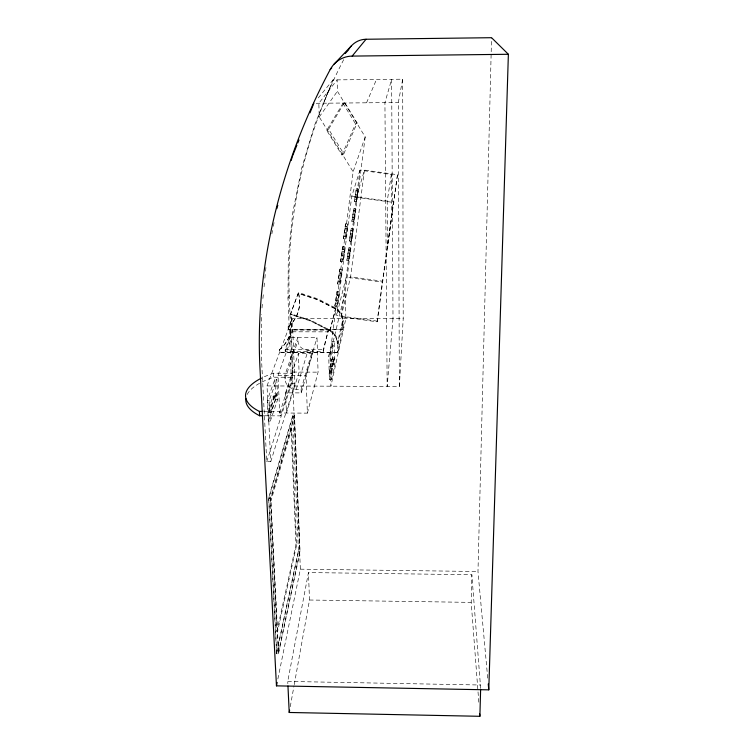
<?xml version="1.0" encoding="UTF-8"?>
<svg xmlns="http://www.w3.org/2000/svg" width="754" height="754" viewBox="0 0 754 754"><rect width="100%" height="100%" fill="white"/><g stroke="black" fill="none" stroke-linecap="round" stroke-linejoin="round"><path stroke-width="0.57" stroke-dasharray="3.77 2.83" d="M277.868 678.986L300.365 569.176L289.206 295.304C286.426 213.636 305.992 131.724 343.824 59.406M266.746 461.599L291.515 383.729L288 298.254L288.311 255.606L292.844 212.081L301.741 168.019L315.115 123.826L333.042 79.924L402.683 79.189L403.211 318.65L399.347 386.482L267.01 385.916L270.78 461.627L266.746 461.599L261.666 362.222L261.591 314.343M478.809 702.21L471.203 602.38L471.844 574.736L308.461 572.559L287.745 681.428L287.858 683.727M487.715 678.129L477.979 571.504L491.551 37.7M480.647 688.487L471.844 574.736M334.861 306.152L337.151 291.214L339.225 291.506L338.923 295.728L336.944 306.444L334.861 306.152L337.151 291.214M337.641 284.022L339.941 269.074L342.024 269.367L341.703 273.787L339.743 284.315L337.641 284.022L339.941 269.074M340.469 261.553L342.768 246.596L344.88 246.888L344.521 251.516L342.589 261.845L340.469 261.553L342.768 246.596M343.343 238.726L345.643 223.768L347.764 224.07L347.396 228.905L345.473 239.027L343.343 238.726L345.643 223.768M346.868 260.413L348.8 247.689L350.591 247.943L349.243 258.415L348.668 260.667L346.868 260.413L348.8 247.689M349.347 241.016L351.279 228.283L353.089 228.537L351.722 239.15L351.157 241.271L349.347 241.016L351.279 228.283M348.668 260.667L350.591 247.943M351.864 221.356L353.805 208.622L355.615 208.877L354.229 219.64L353.683 221.61L351.864 221.356L353.805 208.622M354.418 201.431L356.35 188.707L358.178 188.962L356.774 199.857L356.246 201.686L354.418 201.431L356.35 188.707M351.157 241.271L353.089 228.537M353.683 221.61L355.615 208.877M356.246 201.686L358.178 188.962M261.987 308.018L262.401 303.796M262.91 298.509L263.429 293.193M264.051 286.803L264.569 281.44M264.88 278.217L265.446 272.364M265.559 271.214L266.134 265.257M391.335 174.542L387.217 201.092L387.565 248.16L391.59 216.624L391.335 174.542L359.96 170.15L341.147 316.774L377.16 321.817L397.49 174.721L364.465 170.102L356.501 197.265M365.2 136.945L345.275 291.6L345.869 318.584L330.883 386.189L330.016 354.644L353.117 171.771L365.2 136.945L337.406 91.262L337.142 79.877L318.838 103.251L319.234 116.955L353.117 171.771M336.944 306.444L339.225 291.506M339.743 284.315L342.024 269.367M342.589 261.845L344.88 246.888M345.473 239.027L347.764 224.07M377.254 321.147L336.623 315.455L351.76 196.134L359.96 170.15M341.147 316.774L350.601 276.784L364.465 170.102M377.16 321.817L382.457 281.242L350.601 276.784M397.49 174.721L382.335 282.213L346.209 277.152L336.623 315.455M290.262 706.677L294.022 685.81M294.239 684.651L309.498 600.014L308.461 572.559M399.347 386.482L398.319 102.506L402.683 79.189M271.855 233.881L272.533 230.441M273.344 226.304L274.56 220.14M278.556 652.172L299.904 551.447L294.418 416.594L292.74 416.585L268.829 498.498L276.68 652.135L278.556 652.172L270.809 498.517L268.829 498.498M278.471 653.793L300.035 551.815L294.494 415.266L292.816 415.256L268.613 497.97L276.586 653.765L278.471 653.793L270.601 497.989L294.494 415.266M276.586 653.765L298.443 551.796L292.816 415.256M276.68 652.135L298.301 551.428L299.904 551.447M276.859 631.437L295.954 545.067L291.063 428.47L291.741 428.479L296.605 545.076L277.613 631.456L276.859 631.437L270.243 500.76L294.418 416.594M331.449 379.526L334.908 364.05L334.324 341.317L332.316 341.317L328.716 356.011L329.375 379.516L331.449 379.526L330.808 356.02L334.324 341.317M331.515 373.107L332.062 366.378L333.645 359.469L331.628 359.46L330.007 366.369L329.451 373.098L331.515 373.107L334.465 357.999L332.467 357.99L331.675 361.364L333.692 361.373L334.465 357.999M338.094 343.57L343.277 320.789A15.749 14.957 16.5 0 0 335.841 308.141L317.83 298.876L298.509 292.543L290.384 314.427A38.397 35.928 26 0 1 279.432 349.809L279.546 352.514L338.31 352.665L338.094 343.57A16.777 15.806 15.8 0 0 330.148 330.195L310.95 320.384L290.347 313.655M288.066 326.972A36.069 34.005 27.3 0 0 298.461 293.466L317.575 299.762L335.407 308.933A15.033 14.279 16.5 0 1 342.505 321.006L342.702 329.621L288.169 329.536L288.151 326.755A36.051 33.996 27.3 0 0 298.537 293.268L317.641 299.555L335.464 308.725A15.023 14.269 16.5 0 1 342.552 320.789L337.321 343.57A16.004 15.08 15.8 0 0 329.743 330.808L310.752 321.1L290.384 314.427L298.509 292.543M329.375 379.516L332.919 364.05L332.316 341.317M329.451 373.098L332.467 357.99M330.016 354.644L345.275 291.6M330.148 330.195L335.841 308.141M329.743 330.808L335.464 308.725M323.259 351.496L328.348 330.12L292.213 330.063L285.116 349.583L285.201 351.392L323.259 351.496L323.202 349.686L328.348 330.12M307.378 413.135L318.075 372.156L316.982 337.566L291.581 337.519L278.019 375.407L279.734 412.985L307.378 413.135L306.02 375.52L316.982 337.566M291.741 428.479L271.025 500.769L270.243 500.76M312.59 353.56L298.377 353.522L299.084 372.09L286.463 413.022L285.587 392.843L301.251 392.909L312.59 353.56L312.476 350.261L308.084 350.252A9.934 9.35 17.9 0 1 297.887 340.855L297.755 337.528L284.833 375.435L284.984 379.055A10.952 10.17 16.9 0 0 296.265 389.3L301.119 389.318L312.476 350.261M296.265 389.3L308.084 350.252M270.78 461.627L294.908 383.748L292.307 318.537L403.211 318.65M264.258 415.774L280.403 415.869L292.759 377.283L292.59 373.268L273.589 373.202A78.199 28.313 -1.7 0 0 262.515 377.603M279.734 412.985L292.976 372.061L291.581 337.519M285.587 392.843L298.377 353.522M284.984 379.055L297.887 340.855M270.337 421.081L277.717 399.3L276.793 379.356L274.852 379.347L267.274 400.27L268.311 421.071L270.337 421.081L269.31 400.28L276.793 379.356M275.125 398.065L275.04 396.236L273.08 396.227L269.96 405.077L268.81 412.636L270.827 412.655L276.699 395.577L276.614 393.758L274.673 393.748L273.165 398.055L275.125 398.065L276.614 393.758M268.311 421.071L275.785 399.29L274.852 379.347M270.827 412.655L271.958 405.087L275.04 396.236M268.81 412.636L274.758 395.567L274.673 393.748M285.201 351.392L292.288 331.788L292.213 330.063M267.01 385.916L292.307 318.537M279.432 349.809L279.527 349.554A38.369 35.9 26 0 0 290.469 314.192L310.827 320.865L329.809 330.572A15.994 15.071 15.8 0 1 337.377 343.324L337.547 352.665L342.75 329.394L342.552 320.789M324.013 102.035L328.537 90.838M288 298.254L289.206 295.304M366.538 102.808L376.482 79.462M343.815 153.825L357.132 122.949L344.569 102.29L342.985 103.298L326.699 130.376L341.92 155.004L343.815 153.825L328.593 129.179L344.569 102.29M341.92 155.004L355.558 123.939L357.132 122.949M328.508 91.017L330.978 85.824M319.234 116.955L337.406 91.262M318.282 97.907L333.042 79.924M326.699 130.376L328.593 129.179M316.199 103.279L398.319 102.506M292.288 331.788L328.395 331.854M285.116 349.583L323.202 349.686M337.603 352.41L279.64 352.259L279.527 349.554M328.716 356.011L330.808 356.02M332.514 359.884L334.522 359.884M332.919 364.05L334.908 364.05M330.007 366.369L332.062 366.378M330.054 368.31L332.109 368.31M329.394 371.147L331.458 371.156M292.976 372.061L318.075 372.156M278.019 375.407L306.02 375.52M247.152 394.512A78.077 28.558 -1.8 0 1 273.777 377.207L292.759 377.283M291.515 383.729L294.908 383.748M274.758 395.567L276.699 395.577M275.785 399.29L277.717 399.3M267.274 400.27L269.31 400.28M269.96 405.077L271.958 405.087M270.055 406.943L272.053 406.962M268.716 410.76L270.733 410.77M264.032 411.439L280.205 411.533L280.403 415.869M268.613 497.97L270.601 497.989M295.954 545.067L296.605 545.076M298.443 551.796L300.035 551.815M300.365 569.176L477.979 571.504M309.498 600.014L471.203 602.38M287.745 681.428L480.75 685.009M355.822 190.451L357.66 190.705M355.652 194.164L357.481 194.419M351.76 196.134L387.217 201.092M354.785 197.039L394.022 202.515M354.955 199.603L356.774 199.857M353.249 210.517L355.077 210.781M353.108 214.013L354.927 214.268M352.222 217.124L354.05 217.378M352.42 219.386L354.229 219.64M344.927 226.125L347.066 226.426M345.285 228.603L347.396 228.905M350.714 230.328L352.533 230.573M344.135 232.439L346.265 232.741M350.601 233.608L352.401 233.853M349.686 236.935L351.505 237.199M344.069 236.266L346.18 236.558M349.922 238.905L351.722 239.15M348.216 249.866L350.026 250.121M342.033 249.15L344.154 249.442M342.439 251.223L344.521 251.516M348.122 252.939L349.913 253.184M341.251 255.361L343.372 255.663M347.179 256.492L348.998 256.746M347.453 258.17L349.243 258.415M341.223 258.905L343.315 259.197M339.177 271.808L341.289 272.1M339.63 273.495L341.703 273.787M338.414 277.934L340.516 278.226M338.414 281.195L340.497 281.478M336.369 294.126L338.461 294.418M336.859 295.436L338.923 295.728M335.615 300.149L337.698 300.441M335.653 303.146L337.707 303.438M342.985 103.298L355.558 123.939M273.589 373.202L273.777 377.207M273.08 396.227L273.165 398.055M288.151 326.755L288.254 329.309L343.466 329.394L343.277 320.789M301.119 389.318L301.251 392.909M331.628 359.46L331.675 361.364M333.645 359.469L333.692 361.373M393.004 318.64L387.16 386.425L384.926 102.638L391.637 79.302L393.004 318.64"/><path stroke-width="1.13" d="M287.962 686.027L289.216 712.473L479.883 716.3L480.618 689.646M331.741 67.907L330.167 69.594C281.76 160.357 254.956 263.363 259.894 366.51L276.464 685.857L488.781 689.844L508.375 54.279L491.551 37.7L366.039 39.255A21.564 20.716 87.7 0 0 348.291 50.198L345.144 53.572M289.216 712.473L289.64 710.155M276.464 685.857L277.17 682.417M276.803 208.688L277.802 205.324M291.185 160.47L292.194 157.096M292.524 155.984L296.906 145.154M297.783 142.987L299.008 139.961M309.988 112.846L313.853 103.298M330.167 69.594A26.607 25.693 82.8 0 1 352.137 56.098L366.039 39.255M334.135 64.071L351.515 45.721M352.137 56.098L508.375 54.279M261.431 378.14A78.199 28.313 -1.7 0 0 259.414 411.42L262.882 411.439M245.87 398.546A78.077 28.558 -1.8 0 0 259.64 415.746L263.099 415.774M488.253 683.982L488.781 689.844M479.704 713.953L479.883 716.3M259.414 411.42L259.64 415.746"/></g></svg>
